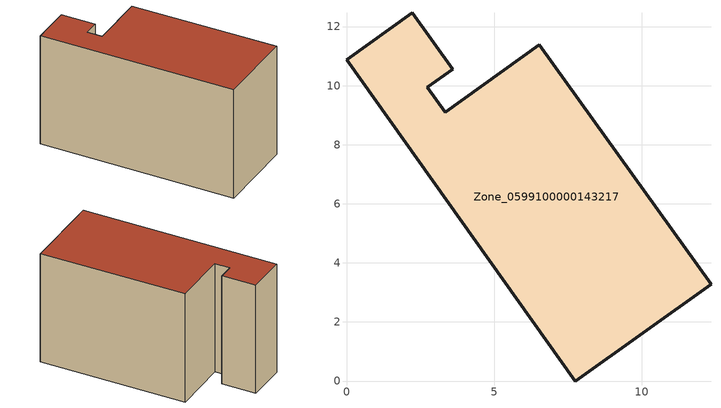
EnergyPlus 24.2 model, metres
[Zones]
Zone_0599100000143217
 floor ground (C_G): 2.23,12.46 3.59,10.56 2.73,9.95 3.34,9.1 6.53,11.38 12.34,3.27 7.75,0 0,10.87 z0
 wall outside (C_F): 7.75,0 12.34,3.27 6.53,11.38 3.34,9.1 2.73,9.95 3.59,10.56 2.23,12.46 0,10.87 7.75,0 z0:7.82
 roof outside (C_R): 3.59,10.56 2.23,12.46 0,10.87 7.75,0 12.34,3.27 6.53,11.38 3.34,9.1 2.73,9.95 z7.82
[BUILDING]
Pand.0599100000143217: North Axis=0; Terrain=City; Loads Convergence Tolerance Value=0.04; Temperature Convergence Tolerance Value=0.4; Solar Distribution=FullExterior; Maximum Number of Warmup Days=25; Minimum Number of Warmup Days=1
[Site:Location]
Rotterdam.The.Hague.AP_ZH_NLD Design_Conditions: Latitude=51.96; Longitude=4.45; Time Zone=1; Elevation=-4.5
[SITE:GROUNDTEMPERATURE:BUILDINGSURFACE]
18, 18, 18, 18, 18, 18, 18, 18, 18, 18, 18, 18
[MATERIAL] Thermal Absorptance=0.9; Solar Absorptance=0.7; Visible Absorptance=0.7
Name | Roughness | Thickness | Conductivity | Density | Specific Heat
G.TI.1975-1991 | MediumSmooth | 0.15 | 0.288461 | 540 | 1210
F.TI.1975-1991 | Rough | 0.3 | 0.230769 | 1920 | 840
R.TI.1975-1991 | MediumRough | 0.2 | 0.153846 | 1500 | 1000
[CONSTRUCTION]
C_G: G.TI.1975-1991
C_F: F.TI.1975-1991
C_R: R.TI.1975-1991
[ZONE]
Zone_0599100000143217: Type=1; Multiplier=1; Ceiling Height=Autocalculate; Volume=Autocalculate; Floor Area=autocalculate; Part of Total Floor Area=Yes
[ZONEINFILTRATION:DESIGNFLOWRATE]
Infil_Zone_0599100000143217: Zone or ZoneList or Space or SpaceList=Zone_0599100000143217; Schedule=AlwaysOn; Design Flow Rate Calculation Method=Flow/Area; Flow Rate per Floor Area=0.003; Constant Term Coefficient=1; Temperature Term Coefficient=0; Velocity Term Coefficient=0; Velocity Squared Term Coefficient=0
[HVACTEMPLATE:ZONE:IDEALLOADSAIRSYSTEM]
Zone_0599100000143217: Maximum Heating Supply Air Temperature=50; Minimum Cooling Supply Air Temperature=13; Maximum Heating Supply Air Humidity Ratio=0.0156; Minimum Cooling Supply Air Humidity Ratio=0.0077; Heating Limit=NoLimit; Cooling Limit=NoLimit; Dehumidification Control Type=ConstantSensibleHeatRatio; Cooling Sensible Heat Ratio=0.7; Dehumidification Setpoint=60; Humidification Control Type=None; Humidification Setpoint=30; Outdoor Air Method=None; Outdoor Air Flow Rate per Person=0.00944; Outdoor Air Flow Rate per Zone Floor Area=0; Outdoor Air Flow Rate per Zone=0; Demand Controlled Ventilation Type=None; Outdoor Air Economizer Type=NoEconomizer; Heat Recovery Type=None; Sensible Heat Recovery Effectiveness=0.7; Latent Heat Recovery Effectiveness=0.65
[ZONECONTROL:THERMOSTAT]
ThermostatControl_Zone_0599100000143217: Zone or ZoneList=Zone_0599100000143217; Control Type Schedule=DualSetpointControlType; Control 1=Thermostat_Zone_0599100000143217; Temperature Difference Between Cutout And Setpoint=0
[THERMOSTATSETPOINT:DUALSETPOINT]
Thermostat_Zone_0599100000143217: Heating Setpoint Temperature Schedule=HeatingSetpoint_Zone_0599100000143217; Cooling Setpoint Temperature Schedule=CoolingSetpoint_Zone_0599100000143217
[SCHEDULE:COMPACT]
HeatingSetpoint_Zone_0599100000143217: Through: 12/31, For: AllDays, Until: 24:00, 21
CoolingSetpoint_Zone_0599100000143217: Through: 12/31, For: AllDays, Until: 24:00, 24
DualSetpointControlType: Through: 12/31, For: AllDays, Until: 24:00, 4
AlwaysOn: Through: 12/31, For: AllDays, Until: 24:00, 1
